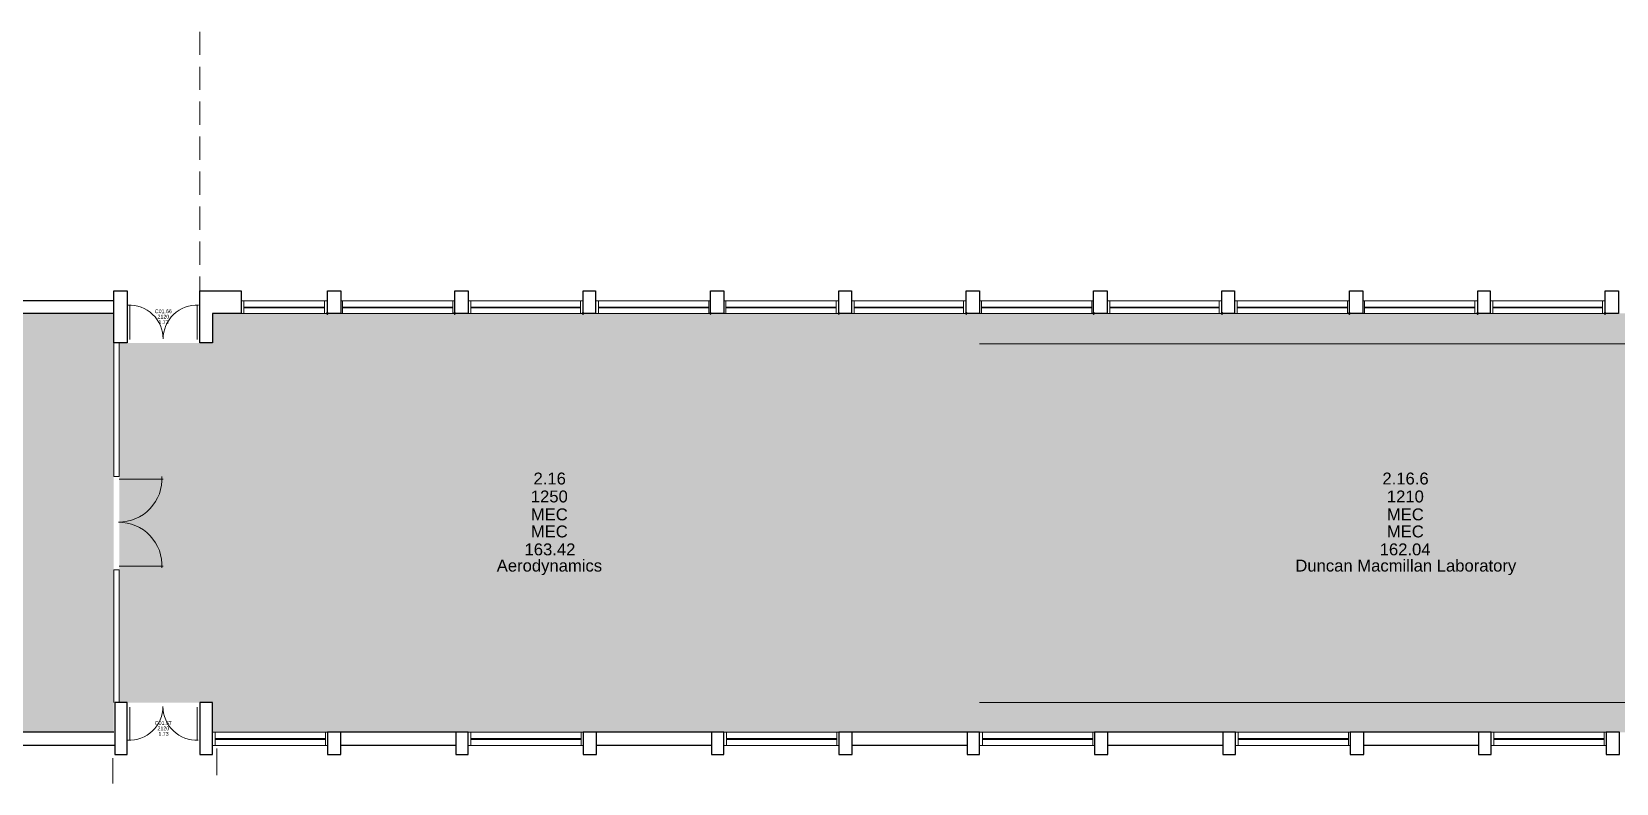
# Model space of a CAD drawing. Header units: millimetres. Extents: x -59 to 47, y 152 to 919.
# Drawn here: x -4.97 to 29.58, y 154.06 to 170.45 of the extents above; entities that cross this region are included whole.
import ezdxf

# ---------------------------------------------------------------- set-up
doc = ezdxf.new("R2010")
doc.units = ezdxf.units.MM
for name, color, linetype in [('PDF_014401$BL-ABOVE', 7, 'Continuous'), ('PDF_014401$DR', 7, 'Continuous'), ('PDF_014401$WA', 7, 'Continuous'), ('PDF_014401$WA-COL', 7, 'Continuous'), ('PDF_014401$WA-EXT', 7, 'Continuous'), ('PDF_014401$WN', 7, 'Continuous'), ('PDF_Text', 7, 'Continuous')]:
    doc.layers.add(name, color=color, linetype=linetype)
doc.layers.add('PDF_014401$HL-TMP', color=7, linetype='Continuous', true_color=0xbfebf9)
doc.styles.add('PDF ArialMT', font='arial.ttf')

msp = doc.modelspace()

# ---------------------------------------------------------------- hatches: boundary and pattern name
at = {"layer": 'PDF_014401$WA-COL', "lineweight": -3, "transparency": 33554559}
for points in [[(1.48, 164.347), (1.46, 164.327), (1.441, 164.307), (1.46, 164.288), (1.48, 164.268), (1.499, 164.288), (1.519, 164.307), (1.499, 164.327)], [(4.257, 164.347), (4.238, 164.327), (4.218, 164.307), (4.238, 164.288), (4.257, 164.268), (4.277, 164.288), (4.296, 164.307), (4.277, 164.327)], [(7.054, 164.347), (7.035, 164.327), (7.015, 164.307), (7.035, 164.288), (7.054, 164.268), (7.074, 164.288), (7.093, 164.307), (7.074, 164.327)], [(9.832, 164.347), (9.812, 164.327), (9.792, 164.307), (9.812, 164.288), (9.832, 164.268), (9.851, 164.288), (9.871, 164.307), (9.851, 164.327)], [(12.629, 164.347), (12.609, 164.327), (12.589, 164.307), (12.609, 164.288), (12.629, 164.268), (12.648, 164.288), (12.668, 164.307), (12.648, 164.327)], [(15.406, 164.347), (15.386, 164.327), (15.367, 164.307), (15.386, 164.288), (15.406, 164.268), (15.425, 164.288), (15.445, 164.307), (15.425, 164.327)], [(18.183, 164.347), (18.164, 164.327), (18.144, 164.307), (18.164, 164.288), (18.183, 164.268), (18.203, 164.288), (18.222, 164.307), (18.203, 164.327)], [(20.98, 164.347), (20.961, 164.327), (20.941, 164.307), (20.961, 164.288), (20.98, 164.268), (21, 164.288), (21.019, 164.307), (21, 164.327)], [(23.758, 164.347), (23.738, 164.327), (23.719, 164.307), (23.738, 164.288), (23.758, 164.268), (23.777, 164.288), (23.797, 164.307), (23.777, 164.327)], [(26.555, 164.347), (26.535, 164.327), (26.516, 164.307), (26.535, 164.288), (26.555, 164.268), (26.574, 164.288), (26.594, 164.307), (26.574, 164.327)], [(29.332, 164.347), (29.313, 164.327), (29.293, 164.307), (29.313, 164.288), (29.332, 164.268), (29.352, 164.288), (29.371, 164.307), (29.352, 164.327)]]:
    msp.add_hatch(color=256, dxfattribs=at).paths.add_polyline_path(points)

# ---------------------------------------------------------------- linework, layer by layer
at = {"layer": 'PDF_014401$BL-ABOVE', "lineweight": 9}
for points in [[(-1.298, 170.449), (-1.298, 169.941)], [(-1.298, 169.686), (-1.298, 169.178)], [(-1.298, 168.923), (-1.298, 168.415)], [(-1.298, 168.161), (-1.298, 167.652)], [(-1.298, 167.398), (-1.298, 166.889)], [(-1.298, 166.635), (-1.298, 166.126)], [(-1.298, 165.872), (-1.298, 165.364)], [(-1.298, 165.109), (-1.298, 164.796)], [(-0.926, 154.234), (-0.926, 154.821)], [(-3.195, 154.606), (-3.195, 154.058)]]:
    msp.add_lwpolyline(points, dxfattribs=at)
at = {"layer": 'PDF_014401$DR', "lineweight": 0}
for points in [[(-1.328, 164.483, 0.429405), (-2.1, 163.75, 0.429405), (-2.871, 164.483)], [(-2.125, 158.755, 0.429403), (-3.073, 159.753, 0.429403), (-2.125, 160.751)], [(-2.876, 155.001, 0.429403), (-2.104, 155.733, 0.429403), (-1.333, 155.001)]]:
    msp.add_lwpolyline(points, format="xyb", dxfattribs=at)
for points in [[(-2.823, 163.74), (-2.823, 164.484), (-2.823, 163.74)], [(-1.356, 163.74), (-1.356, 164.484), (-1.356, 163.74)], [(-3.058, 160.689), (-2.1, 160.689), (-3.058, 160.689)], [(-3.058, 158.792), (-2.1, 158.792), (-3.058, 158.792)], [(-2.823, 155.721), (-2.823, 154.997), (-2.823, 155.721)], [(-1.356, 155.721), (-1.356, 154.997), (-1.356, 155.721)]]:
    msp.add_lwpolyline(points, dxfattribs=at)
at = {"layer": 'PDF_014401$HL-TMP', "color": 111, "lineweight": 0, "true_color": 0x76efc1}
for points in [[(32.403, 163.642), (15.699, 163.642), (32.403, 163.642)], [(32.403, 155.819), (15.699, 155.819), (32.403, 155.819)]]:
    msp.add_lwpolyline(points, dxfattribs=at)
at = {"layer": 'PDF_014401$HL-TMP', "color": 111, "lineweight": -3, "true_color": 0x76efc1, "transparency": 33554559}
for points in [[(-3.175, 164.307), (-14.031, 164.307), (-3.175, 156.953)], [(-14.031, 164.307), (-3.175, 156.953), (-14.031, 156.953)], [(15.699, 164.307), (-1.024, 164.307), (15.699, 163.662)], [(-1.024, 164.307), (15.699, 163.662), (-1.024, 163.662)], [(32.403, 164.307), (15.699, 164.307), (32.403, 163.662)], [(15.699, 164.307), (32.403, 163.662), (15.699, 163.662)], [(15.699, 163.662), (-1.024, 163.662), (-3.058, 163.662)], [(15.699, 163.662), (-3.058, 163.662), (15.699, 156.034)], [(-3.058, 163.662), (15.699, 156.034), (-3.058, 156.034)], [(-1.024, 163.662), (15.699, 163.662), (15.699, 163.662)], [(32.403, 163.662), (15.699, 163.662), (32.403, 163.642)], [(15.699, 163.662), (32.403, 163.642), (15.699, 163.642)], [(15.699, 163.642), (32.403, 163.642), (32.403, 163.642)], [(34.261, 163.642), (15.699, 163.642), (34.261, 156.034)], [(15.699, 163.642), (34.261, 156.034), (15.699, 156.034)], [(-3.175, 156.953), (-14.031, 156.953), (-3.175, 156.699)], [(-14.031, 156.953), (-3.175, 156.699), (-14.031, 156.699)], [(-3.175, 156.699), (-14.031, 156.699), (-3.175, 155.173)], [(-14.031, 156.699), (-3.175, 155.173), (-14.031, 155.173)], [(15.699, 156.034), (-3.058, 156.034), (15.699, 155.819)], [(-3.058, 156.034), (15.699, 155.819), (-3.058, 155.819)], [(-3.058, 155.819), (15.699, 155.819), (15.699, 155.819)], [(15.699, 155.819), (15.699, 155.819), (-3.058, 155.819)], [(15.699, 155.819), (-1.024, 155.819), (15.699, 155.799)], [(-1.024, 155.819), (15.699, 155.799), (-1.024, 155.799)], [(15.699, 155.799), (-1.024, 155.799), (15.699, 155.173)], [(-1.024, 155.799), (15.699, 155.173), (-1.024, 155.173)], [(34.261, 156.034), (15.699, 156.034), (34.261, 155.819)], [(15.699, 156.034), (34.261, 155.819), (15.699, 155.819)], [(15.699, 155.819), (32.403, 155.819), (32.403, 155.819)], [(32.403, 155.819), (32.403, 155.819), (15.699, 155.819)], [(32.403, 155.819), (15.699, 155.819), (34.261, 155.819)], [(32.403, 155.819), (15.699, 155.819), (32.403, 155.799)], [(15.699, 155.819), (32.403, 155.799), (15.699, 155.799)], [(32.403, 155.173), (15.699, 155.173), (15.699, 155.799)], [(15.699, 155.799), (32.403, 155.799), (32.403, 155.173)], [(-1.024, 155.173), (15.699, 155.173), (15.699, 155.173)], [(32.403, 155.173), (32.403, 155.173), (15.699, 155.173)]]:
    msp.add_solid(points, dxfattribs=at)
at = {"layer": 'PDF_014401$WA', "lineweight": 20}
for points in [[(-3.175, 163.662), (-3.175, 160.748), (-3.058, 160.748), (-3.058, 163.662)], [(-3.175, 155.819), (-3.175, 158.714), (-3.058, 158.714), (-3.058, 155.819)]]:
    msp.add_lwpolyline(points, dxfattribs=at)
at = {"layer": 'PDF_014401$WA-COL', "lineweight": 25}
for points in [[(-2.882, 163.662), (-3.175, 163.662), (-3.175, 164.796), (-2.882, 164.796)], [(-0.398, 164.307), (-1.024, 164.307), (-1.024, 163.662), (-1.298, 163.662), (-1.298, 164.796), (-0.398, 164.796)], [(1.48, 164.796), (1.773, 164.796), (1.773, 164.307), (1.48, 164.307)], [(4.257, 164.796), (4.551, 164.796), (4.551, 164.307), (4.257, 164.307)], [(7.054, 164.796), (7.328, 164.796), (7.328, 164.307), (7.054, 164.307)], [(9.832, 164.796), (10.125, 164.796), (10.125, 164.307), (9.832, 164.307)], [(12.629, 164.796), (12.902, 164.796), (12.902, 164.307), (12.629, 164.307)], [(15.406, 164.796), (15.699, 164.796), (15.699, 164.307), (15.406, 164.307)], [(18.183, 164.796), (18.477, 164.796), (18.477, 164.307), (18.183, 164.307)], [(20.98, 164.796), (21.254, 164.796), (21.254, 164.307), (20.98, 164.307)], [(23.758, 164.796), (24.051, 164.796), (24.051, 164.307), (23.758, 164.307)], [(26.555, 164.796), (26.829, 164.796), (26.829, 164.307), (26.555, 164.307)], [(29.332, 164.796), (29.626, 164.796), (29.626, 164.307), (29.332, 164.307)], [(-2.882, 154.684), (-2.882, 155.819), (-3.156, 155.819), (-3.156, 154.684)], [(-1.298, 155.819), (-1.298, 154.684), (-1.024, 154.684), (-1.024, 155.819)], [(1.773, 155.173), (1.48, 155.173), (1.48, 154.684), (1.773, 154.684)], [(4.551, 155.173), (4.277, 155.173), (4.277, 154.684), (4.551, 154.684)], [(7.348, 155.173), (7.054, 155.173), (7.054, 154.684), (7.348, 154.684)], [(10.125, 155.173), (9.851, 155.173), (9.851, 154.684), (10.125, 154.684)], [(12.922, 155.173), (12.629, 155.173), (12.629, 154.684), (12.922, 154.684)], [(15.699, 155.173), (15.425, 155.173), (15.425, 154.684), (15.699, 154.684)], [(18.496, 155.173), (18.203, 155.173), (18.203, 154.684), (18.496, 154.684)], [(21.274, 155.173), (21, 155.173), (21, 154.684), (21.274, 154.684)], [(24.071, 155.173), (23.777, 155.173), (23.777, 154.684), (24.071, 154.684)], [(26.848, 155.173), (26.574, 155.173), (26.574, 154.684), (26.848, 154.684)], [(29.645, 155.173), (29.352, 155.173), (29.352, 154.684), (29.645, 154.684)]]:
    msp.add_lwpolyline(points, close=True, dxfattribs=at)
at = {"layer": 'PDF_014401$WA-EXT', "lineweight": 25}
for points in [[(-3.175, 164.581), (-5.659, 164.581)], [(-3.175, 164.307), (-5.659, 164.307)], [(-3.175, 155.173), (-5.659, 155.173)], [(4.277, 155.173), (1.773, 155.173)], [(9.851, 155.173), (7.348, 155.173)], [(15.425, 155.173), (12.922, 155.173)], [(21, 155.173), (18.496, 155.173)], [(26.574, 155.173), (24.071, 155.173)], [(-3.156, 154.88), (-5.659, 154.88)], [(4.277, 154.88), (1.773, 154.88)], [(9.851, 154.88), (7.348, 154.88)], [(15.425, 154.88), (12.922, 154.88)], [(21, 154.88), (18.496, 154.88)], [(26.574, 154.88), (24.071, 154.88)]]:
    msp.add_lwpolyline(points, dxfattribs=at)
at = {"layer": 'PDF_014401$WN', "lineweight": 0}
for points in [[(-0.398, 164.581), (-0.398, 164.307)], [(-0.339, 164.581), (-0.339, 164.307)], [(-0.339, 164.444), (1.421, 164.444)], [(-0.339, 164.425), (1.421, 164.425)], [(1.421, 164.307), (1.421, 164.581)], [(1.48, 164.307), (1.48, 164.581)], [(1.773, 164.581), (1.773, 164.307)], [(1.812, 164.581), (1.812, 164.307)], [(1.812, 164.444), (4.218, 164.444)], [(1.812, 164.425), (4.218, 164.425)], [(4.218, 164.307), (4.218, 164.581)], [(4.257, 164.307), (4.257, 164.581)], [(4.551, 164.581), (4.551, 164.307)], [(4.609, 164.581), (4.609, 164.307)], [(4.609, 164.444), (6.995, 164.444)], [(4.609, 164.425), (6.995, 164.425)], [(6.995, 164.307), (6.995, 164.581)], [(7.054, 164.307), (7.054, 164.581)], [(7.328, 164.581), (7.328, 164.307)], [(7.387, 164.581), (7.387, 164.307)], [(7.387, 164.444), (9.792, 164.444)], [(7.387, 164.425), (9.792, 164.425)], [(9.792, 164.307), (9.792, 164.581)], [(9.832, 164.307), (9.832, 164.581)], [(10.125, 164.581), (10.125, 164.307)], [(10.164, 164.581), (10.164, 164.307)], [(10.164, 164.444), (12.57, 164.444)], [(10.164, 164.425), (12.57, 164.425)], [(12.57, 164.307), (12.57, 164.581)], [(12.629, 164.307), (12.629, 164.581)], [(12.902, 164.581), (12.902, 164.307)], [(12.961, 164.581), (12.961, 164.307)], [(12.961, 164.444), (15.347, 164.444)], [(12.961, 164.425), (15.347, 164.425)], [(15.347, 164.307), (15.347, 164.581)], [(15.406, 164.307), (15.406, 164.581)], [(15.699, 164.581), (15.699, 164.307)], [(15.738, 164.581), (15.738, 164.307)], [(15.738, 164.444), (18.144, 164.444)], [(15.738, 164.425), (18.144, 164.425)], [(18.144, 164.307), (18.144, 164.581)], [(18.183, 164.307), (18.183, 164.581)], [(18.477, 164.581), (18.477, 164.307)], [(18.535, 164.581), (18.535, 164.307)], [(18.535, 164.444), (20.922, 164.444)], [(18.535, 164.425), (20.922, 164.425)], [(20.922, 164.307), (20.922, 164.581)], [(20.98, 164.307), (20.98, 164.581)], [(21.254, 164.581), (21.254, 164.307)], [(21.313, 164.581), (21.313, 164.307)], [(21.313, 164.444), (23.719, 164.444)], [(21.313, 164.425), (23.719, 164.425)], [(23.719, 164.307), (23.719, 164.581)], [(23.758, 164.307), (23.758, 164.581)], [(24.051, 164.581), (24.051, 164.307)], [(24.09, 164.581), (24.09, 164.307)], [(24.09, 164.444), (26.496, 164.444)], [(24.09, 164.425), (26.496, 164.425)], [(26.496, 164.307), (26.496, 164.581)], [(26.555, 164.307), (26.555, 164.581)], [(26.829, 164.581), (26.829, 164.307)], [(26.887, 164.581), (26.887, 164.307)], [(26.887, 164.444), (29.273, 164.444)], [(26.887, 164.425), (29.273, 164.425)], [(29.273, 164.307), (29.273, 164.581)], [(29.332, 164.307), (29.332, 164.581)], [(-1.024, 155.173), (-1.024, 154.88)], [(-0.965, 155.173), (-0.965, 154.88)], [(1.441, 154.88), (1.441, 155.173)], [(1.48, 154.88), (1.48, 155.173)], [(4.551, 155.173), (4.551, 154.88)], [(4.609, 155.173), (4.609, 154.88)], [(7.015, 154.88), (7.015, 155.173)], [(7.054, 154.88), (7.054, 155.173)], [(10.125, 155.173), (10.125, 154.88)], [(10.184, 155.173), (10.184, 154.88)], [(12.589, 154.88), (12.589, 155.173)], [(12.629, 154.88), (12.629, 155.173)], [(15.699, 155.173), (15.699, 154.88)], [(15.758, 155.173), (15.758, 154.88)], [(18.164, 154.88), (18.164, 155.173)], [(18.203, 154.88), (18.203, 155.173)], [(21.274, 155.173), (21.274, 154.88)], [(21.332, 155.173), (21.332, 154.88)], [(23.738, 154.88), (23.738, 155.173)], [(23.777, 154.88), (23.777, 155.173)], [(26.848, 155.173), (26.848, 154.88)], [(26.907, 155.173), (26.907, 154.88)], [(29.313, 154.88), (29.313, 155.173)], [(29.352, 154.88), (29.352, 155.173)], [(-0.965, 155.036), (1.441, 155.036)], [(-0.965, 155.017), (1.441, 155.017)], [(4.609, 155.036), (7.015, 155.036)], [(4.609, 155.017), (7.015, 155.017)], [(10.184, 155.036), (12.589, 155.036)], [(10.184, 155.017), (12.589, 155.017)], [(15.758, 155.036), (18.164, 155.036)], [(15.758, 155.017), (18.164, 155.017)], [(21.332, 155.036), (23.738, 155.036)], [(21.332, 155.017), (23.738, 155.017)], [(26.907, 155.036), (29.313, 155.036)], [(26.907, 155.017), (29.313, 155.017)]]:
    msp.add_lwpolyline(points, dxfattribs=at)
at = {"layer": 'PDF_014401$WN', "lineweight": 9}
for points in [[(1.48, 164.581), (-0.398, 164.581)], [(4.257, 164.581), (1.773, 164.581)], [(7.054, 164.581), (4.551, 164.581)], [(9.832, 164.581), (7.328, 164.581)], [(12.629, 164.581), (10.125, 164.581)], [(15.406, 164.581), (12.902, 164.581)], [(18.183, 164.581), (15.699, 164.581)], [(20.98, 164.581), (18.477, 164.581)], [(23.758, 164.581), (21.254, 164.581)], [(26.555, 164.581), (24.051, 164.581)], [(29.332, 164.581), (26.829, 164.581)], [(-0.398, 164.307), (1.48, 164.307)], [(1.773, 164.307), (4.257, 164.307)], [(4.551, 164.307), (7.054, 164.307)], [(7.328, 164.307), (9.832, 164.307)], [(10.125, 164.307), (12.629, 164.307)], [(12.902, 164.307), (15.406, 164.307)], [(15.699, 164.307), (18.183, 164.307)], [(18.477, 164.307), (20.98, 164.307)], [(21.254, 164.307), (23.758, 164.307)], [(24.051, 164.307), (26.555, 164.307)], [(26.829, 164.307), (29.332, 164.307)], [(1.48, 155.173), (-1.024, 155.173)], [(7.054, 155.173), (4.551, 155.173)], [(12.629, 155.173), (10.125, 155.173)], [(18.203, 155.173), (15.699, 155.173)], [(23.777, 155.173), (21.274, 155.173)], [(29.352, 155.173), (26.848, 155.173)], [(-1.024, 154.88), (1.48, 154.88)], [(4.551, 154.88), (7.054, 154.88)], [(10.125, 154.88), (12.629, 154.88)], [(15.699, 154.88), (18.203, 154.88)], [(21.274, 154.88), (23.777, 154.88)], [(26.848, 154.88), (29.352, 154.88)]]:
    msp.add_lwpolyline(points, dxfattribs=at)

# ---------------------------------------------------------------- texts
at = {"layer": 'PDF_Text', "lineweight": -3, "attachment_point": 4, "style": 'PDF ArialMT'}
for s, insert, char_height in [('C01.66', (-2.28, 164.351), 0.0817), ('2120', (-2.222, 164.234), 0.0817), ('1.73', (-2.202, 164.116), 0.0817), ('2.16', (5.974, 160.703), 0.2595), ('2.16.6', (24.478, 160.703), 0.2595), ('1250', (5.915, 160.312), 0.2595), ('1210', (24.575, 160.312), 0.2595), ('MEC', (5.915, 159.921), 0.2595), ('MEC', (24.575, 159.921), 0.2595), ('MEC', (5.915, 159.549), 0.2595), ('MEC', (24.575, 159.549), 0.2595), ('163.42', (5.778, 159.158), 0.2595), ('162.04', (24.419, 159.158), 0.2595), ('Aerodynamics', (5.172, 158.767), 0.2595), ('Duncan Macmillan Laboratory', (22.58, 158.767), 0.2595), ('C01.67', (-2.28, 155.373), 0.0817), ('2120', (-2.222, 155.256), 0.0817), ('1.73', (-2.202, 155.138), 0.0817)]:
    msp.add_mtext(s, dxfattribs=dict(at, insert=insert, char_height=char_height))

doc.saveas('drawing.dxf')
